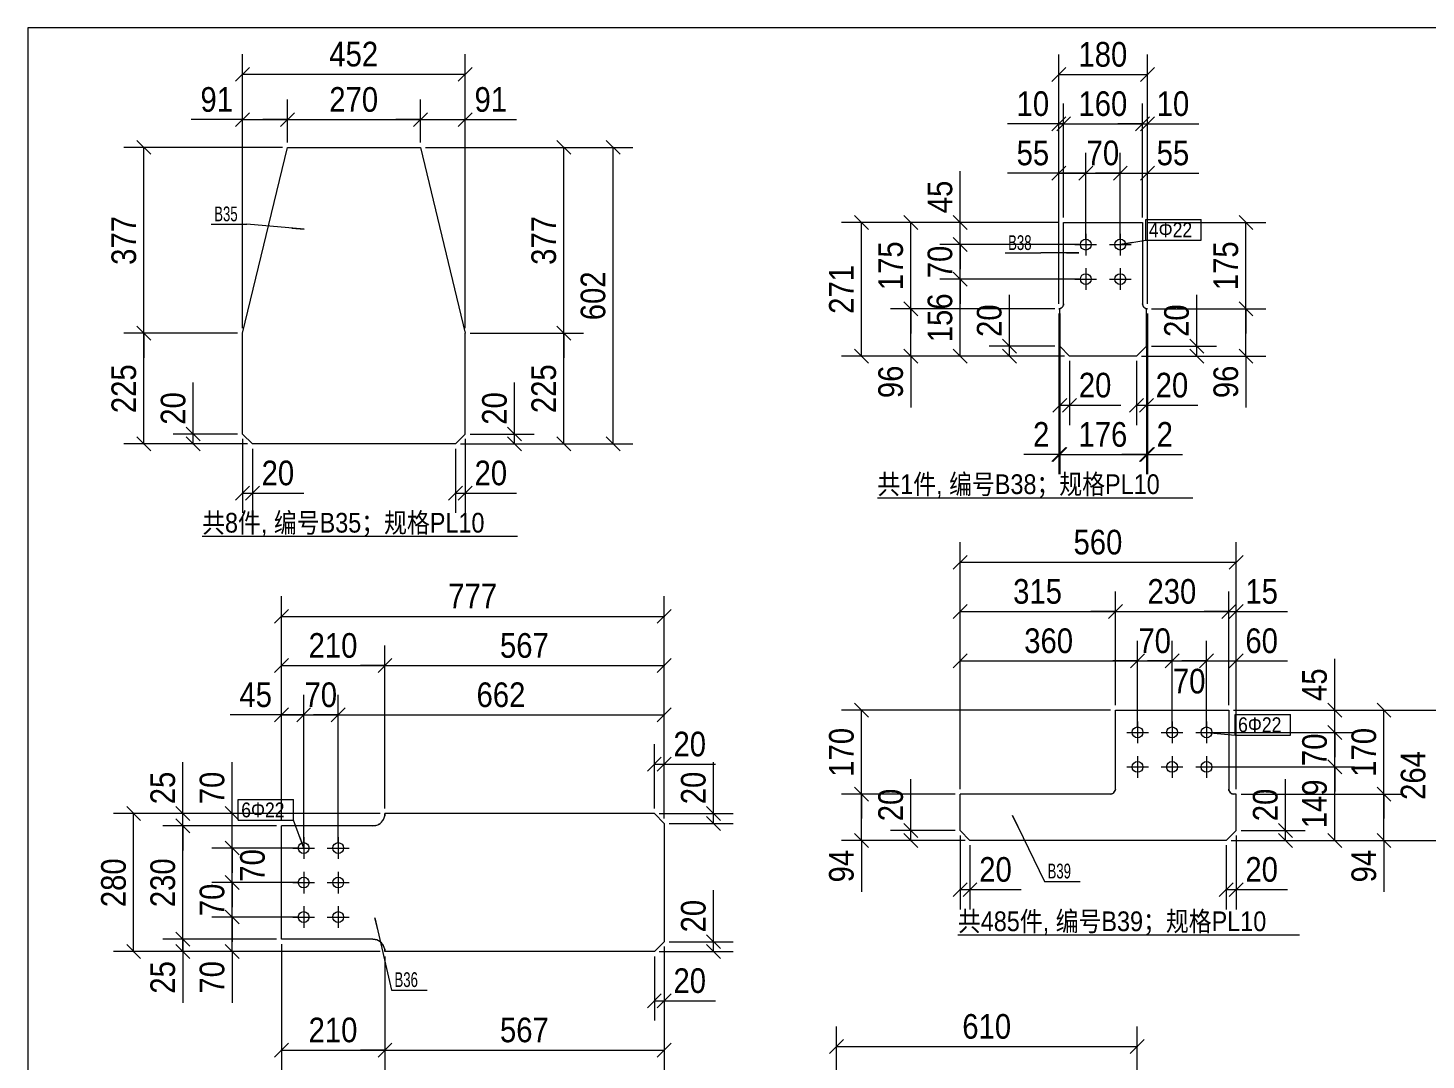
# Model space of a CAD drawing. Header units: inches. Extents: x 0 to 1938, y -2180 to 0.
# Drawn here: x 2.5 to 286.2, y -1529.4 to -1320 of the extents above; entities that cross this region are included whole.
import ezdxf

# ---------------------------------------------------------------- set-up
doc = ezdxf.new("R2010")
doc.units = ezdxf.units.IN
doc.header["$MEASUREMENT"] = 0
doc.linetypes.add('XKITLINE00', pattern=[0])
doc.linetypes.add('XKITLINE01', pattern=[4, 1, -1, 1, -1])
for name, color, linetype, lineweight in [('Bolt', 7, 'Continuous', 0), ('BoltMark', 3, 'Continuous', 0), ('DrawingSheet', 5, 'Continuous', 0), ('OtherObjectType', 1, 'Continuous', 0), ('Part', 2, 'Continuous', 0), ('PartMark', 3, 'Continuous', 0), ('Z-DIMENSIONS', 1, 'Continuous', 0)]:
    doc.layers.add(name, color=color, linetype=linetype, lineweight=lineweight)
doc.styles.add('Arial Narrow', font='ARIAL.TTF')
doc.styles.add('romsim', font='ARIAL.TTF')
doc.styles.add('宋体', font='ARIAL.TTF')

# ---------------------------------------------------------------- blocks, each defined once
blk = doc.blocks.new('P详图~004 (PL10mm零件图1)')
at = {"layer": 'Bolt', "color": 2, "linetype": 'XKITLINE00', "lineweight": 0}
for p, q in [((219.63, 383.25), (219.63, 378.85)), ((226.63, 383.25), (226.63, 378.85)), ((217.43, 381.05), (221.83, 381.05)), ((224.43, 381.05), (228.83, 381.05)), ((219.63, 376.25), (219.63, 371.85)), ((226.63, 376.25), (226.63, 371.85)), ((217.43, 374.05), (221.83, 374.05)), ((224.43, 374.05), (228.83, 374.05)), ((230.13, 284.3), (230.13, 279.9)), ((237.13, 284.3), (237.13, 279.9)), ((244.13, 284.3), (244.13, 279.9)), ((227.93, 282.1), (232.33, 282.1)), ((234.93, 282.1), (239.33, 282.1)), ((241.93, 282.1), (246.33, 282.1)), ((230.13, 277.3), (230.13, 272.9)), ((237.13, 277.3), (237.13, 272.9)), ((244.13, 277.3), (244.13, 272.9)), ((227.93, 275.1), (232.33, 275.1)), ((234.93, 275.1), (239.33, 275.1)), ((241.93, 275.1), (246.33, 275.1)), ((58.74, 258.64), (63.14, 258.64)), ((60.94, 260.84), (60.94, 256.44)), ((65.74, 258.64), (70.14, 258.64)), ((67.94, 260.84), (67.94, 256.44)), ((60.94, 253.84), (60.94, 249.44)), ((67.94, 253.84), (67.94, 249.44)), ((58.74, 251.64), (63.14, 251.64)), ((65.74, 251.64), (70.14, 251.64)), ((60.94, 246.84), (60.94, 242.44)), ((67.94, 246.84), (67.94, 242.44)), ((58.74, 244.64), (63.14, 244.64)), ((65.74, 244.64), (70.14, 244.64))]:
    blk.add_line(p, q, dxfattribs=at)
for centre in [(219.63, 381.05), (226.63, 381.05), (219.63, 374.05), (226.63, 374.05), (230.13, 282.1), (237.13, 282.1), (244.13, 282.1), (230.13, 275.1), (237.13, 275.1), (244.13, 275.1), (60.94, 258.64), (67.94, 258.64), (60.94, 251.64), (67.94, 251.64), (60.94, 244.64), (67.94, 244.64)]:
    blk.add_circle(centre, 1.1, dxfattribs=at)
at = {"layer": 'BoltMark', "color": 1, "linetype": 'XKITLINE00', "lineweight": 0}
for p, q in [((231.83, 386.15), (243.03, 386.15)), ((231.83, 381.95), (231.83, 386.15)), ((243.03, 381.95), (243.03, 386.15)), ((226.63, 381.05), (231.83, 381.95)), ((229.1, 381.47), (226.63, 381.05)), ((231.83, 381.95), (243.03, 381.95)), ((249.93, 285.75), (261.13, 285.75)), ((249.93, 281.55), (249.93, 285.75)), ((261.13, 281.55), (261.13, 285.75)), ((244.13, 282.1), (249.93, 281.55)), ((246.62, 281.86), (244.13, 282.1)), ((249.93, 281.55), (261.13, 281.55)), ((47.67, 268.47), (58.87, 268.47)), ((47.67, 264.27), (47.67, 268.47)), ((58.87, 264.27), (58.87, 268.47)), ((47.67, 264.27), (58.87, 264.27)), ((60.94, 258.64), (58.87, 264.27)), ((60.08, 260.99), (60.94, 258.64))]:
    blk.add_line(p, q, dxfattribs=at)
at = {"layer": 'DrawingSheet', "color": 5, "linetype": 'XKITLINE00', "lineweight": 0}
for p, q in [((635, 425), (5, 425)), ((5, 425), (5, 5))]:
    blk.add_line(p, q, dxfattribs=at)
at = {"layer": 'OtherObjectType', "color": 6, "linetype": 'XKITLINE00', "lineweight": 0}
for p, q in [((177.34, 329.7), (241.33, 329.7)), ((40.34, 321.88), (104.33, 321.88)), ((193.68, 241.03), (262.99, 241.03))]:
    blk.add_line(p, q, dxfattribs=at)
at = {"layer": 'Part', "color": 2, "linetype": 'XKITLINE00', "lineweight": 0}
for p, q in [((48.54, 363.08), (57.64, 400.78)), ((57.64, 400.78), (84.64, 400.78)), ((84.64, 400.78), (93.74, 363.08)), ((215.13, 369.05), (215.13, 385.55)), ((215.13, 385.55), (231.13, 385.55)), ((231.13, 385.55), (231.13, 369.05)), ((215.13, 369.05), (215.09, 368.74)), ((231.18, 368.74), (231.13, 369.05)), ((214.44, 368.1), (214.13, 368.05)), ((214.33, 368.05), (214.13, 368.05)), ((214.33, 360.45), (214.33, 368.05)), ((232.13, 368.05), (231.83, 368.1)), ((231.93, 360.45), (231.93, 368.05)), ((232.13, 368.05), (231.93, 368.05)), ((48.54, 342.63), (48.54, 363.08)), ((93.74, 342.63), (93.74, 363.08)), ((216.33, 358.45), (214.33, 360.45)), ((231.93, 360.45), (229.93, 358.45)), ((229.93, 358.45), (216.33, 358.45)), ((50.54, 340.63), (48.54, 342.63)), ((91.74, 340.63), (50.54, 340.63)), ((93.74, 342.63), (91.74, 340.63)), ((225.63, 270.6), (225.63, 286.6)), ((225.63, 286.6), (248.63, 286.6)), ((248.63, 286.6), (248.63, 270.6)), ((194.13, 262.2), (194.13, 269.6)), ((224.63, 269.6), (194.13, 269.6)), ((224.94, 269.65), (224.63, 269.6)), ((225.63, 270.6), (225.59, 270.29)), ((248.68, 270.29), (248.63, 270.6)), ((249.63, 269.6), (249.33, 269.65)), ((250.13, 269.6), (249.63, 269.6)), ((250.13, 262.2), (250.13, 269.6)), ((77.44, 265.64), (77.39, 265.16)), ((132.09, 265.64), (77.44, 265.64)), ((132.09, 265.64), (134.09, 263.64)), ((56.44, 240.14), (56.44, 263.14)), ((74.94, 263.14), (56.44, 263.14)), ((75.43, 263.19), (74.94, 263.14)), ((134.09, 263.64), (134.09, 239.64)), ((196.13, 260.2), (194.13, 262.2)), ((250.13, 262.2), (248.13, 260.2)), ((248.13, 260.2), (196.13, 260.2)), ((74.94, 240.14), (56.44, 240.14)), ((74.94, 240.14), (75.43, 240.1)), ((134.09, 239.64), (132.09, 237.64)), ((77.39, 238.13), (77.44, 237.64)), ((132.09, 237.64), (77.44, 237.64))]:
    blk.add_line(p, q, dxfattribs=at)
at = {"layer": 'Part', "color": 6, "linetype": 'XKITLINE01', "lineweight": 0}
for p, q in [((215.09, 368.74), (215.13, 369.05)), ((231.13, 369.05), (231.18, 368.74)), ((214.13, 368.05), (214.44, 368.1)), ((231.83, 368.1), (232.13, 368.05)), ((224.63, 269.6), (224.94, 269.65)), ((225.59, 270.29), (225.63, 270.6)), ((248.63, 270.6), (248.68, 270.29)), ((249.33, 269.65), (249.63, 269.6)), ((77.39, 265.16), (77.44, 265.64)), ((74.94, 263.14), (75.43, 263.19)), ((75.43, 240.1), (74.94, 240.14)), ((77.44, 237.64), (77.39, 238.13))]:
    blk.add_line(p, q, dxfattribs=at)
at = {"layer": 'Part', "color": 2, "linetype": 'XKITLINE00', "lineweight": 0}
for centre, radius, start, end in [((214.13, 369.05), 1, 288, 342), ((232.13, 369.05), 1, 198, 252), ((224.63, 270.6), 1, 288, 342), ((249.63, 270.6), 1, 198, 252), ((74.94, 265.64), 2.5, 281.25, 348.75), ((74.94, 237.64), 2.5, 11.25, 78.75)]:
    blk.add_arc(centre, radius, start, end, dxfattribs=at)
at = {"layer": 'Part', "color": 6, "linetype": 'XKITLINE01', "lineweight": 0}
for centre, radius, start, end in [((214.13, 369.05), 1, 288, 342), ((232.13, 369.05), 1, 198, 252), ((224.63, 270.6), 1, 288, 342), ((249.63, 270.6), 1, 198, 252), ((74.94, 265.64), 2.5, 281.25, 348.75), ((74.94, 237.64), 2.5, 11.25, 78.75)]:
    blk.add_arc(centre, radius, start, end, dxfattribs=at)
at = {"layer": 'PartMark', "color": 4, "linetype": 'XKITLINE00', "lineweight": 0}
for p, q in [((42.19, 385.18), (49.43, 385.18)), ((61.02, 384.17), (49.43, 385.18)), ((58.53, 384.39), (61.02, 384.17)), ((203.27, 379.35), (210.51, 379.35)), ((218.24, 379.38), (210.51, 379.35)), ((215.74, 379.37), (218.24, 379.38)), ((204.77, 265.23), (211.27, 251.87)), ((205.86, 262.98), (204.77, 265.23)), ((211.27, 251.87), (218.51, 251.87)), ((75.41, 244.5), (78.77, 229.84)), ((75.96, 242.06), (75.41, 244.5)), ((78.77, 229.84), (86.01, 229.84))]:
    blk.add_line(p, q, dxfattribs=at)
at = {"layer": 'Z-DIMENSIONS', "color": 4, "linetype": 'XKITLINE00', "lineweight": 0}
for p, q in [((49.95, 417.01), (47.12, 414.19)), ((48.54, 364.08), (48.54, 419.7)), ((95.15, 417.01), (92.32, 414.19)), ((93.74, 364.08), (93.74, 419.7)), ((214.13, 369.05), (214.13, 419.65)), ((232.13, 369.05), (232.13, 419.65)), ((48.54, 415.6), (93.74, 415.6)), ((215.55, 416.96), (212.72, 414.13)), ((214.13, 415.55), (232.13, 415.55)), ((233.55, 416.96), (230.72, 414.13)), ((48.54, 364.08), (48.54, 410.5)), ((57.64, 401.78), (57.64, 410.5)), ((57.64, 401.78), (57.64, 410.5)), ((84.64, 401.78), (84.64, 410.5)), ((84.64, 401.78), (84.64, 410.5)), ((93.74, 364.08), (93.74, 410.5)), ((214.13, 369.05), (214.13, 409.65)), ((215.13, 386.55), (215.13, 409.65)), ((215.13, 386.55), (215.13, 409.65)), ((231.13, 386.55), (231.13, 409.65)), ((231.13, 386.55), (231.13, 409.65)), ((232.13, 369.05), (232.13, 409.65)), ((48.54, 406.4), (38.12, 406.4)), ((48.54, 406.4), (38.12, 406.4)), ((49.95, 407.81), (47.12, 404.98)), ((48.54, 406.4), (57.64, 406.4)), ((57.64, 406.4), (52.64, 406.4)), ((59.05, 407.81), (56.22, 404.98)), ((59.05, 407.81), (56.22, 404.98)), ((57.64, 406.4), (84.64, 406.4)), ((57.64, 406.4), (62.64, 406.4)), ((84.64, 406.4), (79.64, 406.4)), ((86.05, 407.81), (83.22, 404.98)), ((86.05, 407.81), (83.22, 404.98)), ((84.64, 406.4), (93.74, 406.4)), ((84.64, 406.4), (89.64, 406.4)), ((95.15, 407.81), (92.32, 404.98)), ((93.74, 406.4), (104.15, 406.4)), ((93.74, 406.4), (104.15, 406.4)), ((215.55, 406.96), (212.72, 404.13)), ((216.55, 406.96), (213.72, 404.13)), ((216.55, 406.96), (213.72, 404.13)), ((232.55, 406.96), (229.72, 404.13)), ((232.55, 406.96), (229.72, 404.13)), ((233.55, 406.96), (230.72, 404.13)), ((214.13, 405.55), (203.72, 405.55)), ((214.13, 405.55), (203.72, 405.55)), ((215.13, 405.55), (210.13, 405.55)), ((214.13, 405.55), (215.13, 405.55)), ((215.13, 405.55), (231.13, 405.55)), ((215.13, 405.55), (220.13, 405.55)), ((231.13, 405.55), (226.13, 405.55)), ((231.13, 405.55), (232.13, 405.55)), ((231.13, 405.55), (236.13, 405.55)), ((232.13, 405.55), (242.55, 405.55)), ((232.13, 405.55), (242.55, 405.55)), ((56.64, 400.78), (24.44, 400.78)), ((27.12, 402.2), (29.95, 399.37)), ((28.54, 363.08), (28.54, 400.78)), ((85.64, 400.78), (117.74, 400.78)), ((85.64, 400.78), (127.74, 400.78)), ((112.32, 402.2), (115.15, 399.37)), ((113.74, 363.08), (113.74, 400.78)), ((122.32, 402.2), (125.15, 399.37)), ((123.74, 340.63), (123.74, 400.78)), ((214.13, 369.05), (214.13, 399.65)), ((219.63, 382.05), (219.63, 399.65)), ((219.63, 382.05), (219.63, 399.65)), ((226.63, 382.05), (226.63, 399.65)), ((226.63, 382.05), (226.63, 399.65)), ((232.13, 369.05), (232.13, 399.65)), ((194.13, 385.55), (194.13, 395.96)), ((194.13, 385.55), (194.13, 395.96)), ((214.13, 395.55), (203.72, 395.55)), ((214.13, 395.55), (203.72, 395.55)), ((215.55, 396.96), (212.72, 394.13)), ((214.13, 395.55), (219.63, 395.55)), ((219.63, 395.55), (214.63, 395.55)), ((221.05, 396.96), (218.22, 394.13)), ((221.05, 396.96), (218.22, 394.13)), ((219.63, 395.55), (226.63, 395.55)), ((219.63, 395.55), (224.63, 395.55)), ((226.63, 395.55), (221.63, 395.55)), ((228.05, 396.96), (225.22, 394.13)), ((228.05, 396.96), (225.22, 394.13)), ((226.63, 395.55), (232.13, 395.55)), ((226.63, 395.55), (231.63, 395.55)), ((233.55, 396.96), (230.72, 394.13)), ((232.13, 395.55), (242.55, 395.55)), ((232.13, 395.55), (242.55, 395.55)), ((172.72, 386.96), (175.55, 384.13)), ((182.72, 386.96), (185.55, 384.13)), ((192.72, 386.96), (195.55, 384.13)), ((194.13, 381.05), (194.13, 386.05)), ((250.72, 386.96), (253.55, 384.13)), ((214.13, 385.55), (170.03, 385.55)), ((174.13, 358.45), (174.13, 385.55)), ((214.13, 385.55), (180.03, 385.55)), ((184.13, 368.05), (184.13, 385.55)), ((214.13, 385.55), (190.03, 385.55)), ((194.13, 381.05), (194.13, 385.55)), ((232.13, 385.55), (256.13, 385.55)), ((252.13, 368.05), (252.13, 385.55)), ((218.63, 381.05), (190.03, 381.05)), ((218.63, 381.05), (190.03, 381.05)), ((192.72, 382.46), (195.55, 379.63)), ((192.72, 382.46), (195.55, 379.63)), ((194.13, 381.05), (194.13, 376.05)), ((194.13, 374.05), (194.13, 381.05)), ((194.13, 374.05), (194.13, 379.05)), ((192.72, 375.46), (195.55, 372.63)), ((192.72, 375.46), (195.55, 372.63)), ((184.13, 368.05), (184.13, 373.05)), ((218.63, 374.05), (190.03, 374.05)), ((218.63, 374.05), (190.03, 374.05)), ((194.13, 374.05), (194.13, 369.05)), ((194.13, 358.45), (194.13, 374.05)), ((252.13, 368.05), (252.13, 373.05)), ((182.72, 369.46), (185.55, 366.63)), ((182.72, 369.46), (185.55, 366.63)), ((204.13, 360.45), (204.13, 370.86)), ((204.13, 360.45), (204.13, 370.86)), ((242.13, 360.45), (242.13, 370.86)), ((242.13, 360.45), (242.13, 370.86)), ((250.72, 369.46), (253.55, 366.63)), ((250.72, 369.46), (253.55, 366.63)), ((28.54, 363.08), (28.54, 368.08)), ((113.74, 363.08), (113.74, 368.08)), ((213.33, 368.05), (180.03, 368.05)), ((213.33, 368.05), (180.03, 368.05)), ((184.13, 368.05), (184.13, 363.05)), ((184.13, 358.45), (184.13, 368.05)), ((214.13, 367.05), (214.13, 334.45)), ((214.33, 367.05), (214.33, 334.45)), ((214.33, 367.05), (214.33, 334.45)), ((231.93, 367.05), (231.93, 334.45)), ((231.93, 367.05), (231.93, 334.45)), ((232.13, 367.05), (232.13, 334.45)), ((232.93, 368.05), (256.13, 368.05)), ((232.93, 368.05), (256.13, 368.05)), ((252.13, 368.05), (252.13, 363.05)), ((252.13, 358.45), (252.13, 368.05)), ((27.12, 364.5), (29.95, 361.67)), ((27.12, 364.5), (29.95, 361.67)), ((112.32, 364.5), (115.15, 361.67)), ((112.32, 364.5), (115.15, 361.67)), ((47.54, 363.08), (24.44, 363.08)), ((47.54, 363.08), (24.44, 363.08)), ((28.54, 363.08), (28.54, 358.08)), ((28.54, 340.63), (28.54, 363.08)), ((94.74, 363.08), (117.74, 363.08)), ((94.74, 363.08), (117.74, 363.08)), ((113.74, 363.08), (113.74, 358.08)), ((113.74, 340.63), (113.74, 363.08)), ((213.33, 360.45), (200.03, 360.45)), ((202.72, 361.86), (205.55, 359.03)), ((204.13, 358.45), (204.13, 360.45)), ((232.93, 360.45), (246.13, 360.45)), ((240.72, 361.86), (243.55, 359.03)), ((242.13, 358.45), (242.13, 360.45)), ((215.33, 358.45), (170.03, 358.45)), ((172.72, 359.86), (175.55, 357.03)), ((215.33, 358.45), (180.03, 358.45)), ((182.72, 359.86), (185.55, 357.03)), ((184.13, 358.45), (184.13, 348.03)), ((184.13, 358.45), (184.13, 348.03)), ((215.33, 358.45), (190.03, 358.45)), ((192.72, 359.86), (195.55, 357.03)), ((215.33, 358.45), (200.03, 358.45)), ((202.72, 359.86), (205.55, 357.03)), ((214.33, 359.45), (214.33, 344.45)), ((216.33, 357.45), (216.33, 344.45)), ((229.93, 357.45), (229.93, 344.45)), ((230.93, 358.45), (246.13, 358.45)), ((230.93, 358.45), (256.13, 358.45)), ((231.93, 359.45), (231.93, 344.45)), ((240.72, 359.86), (243.55, 357.03)), ((250.72, 359.86), (253.55, 357.03)), ((252.13, 358.45), (252.13, 348.03)), ((252.13, 358.45), (252.13, 348.03)), ((38.54, 342.63), (38.54, 353.05)), ((38.54, 342.63), (38.54, 353.05)), ((103.74, 342.63), (103.74, 353.05)), ((103.74, 342.63), (103.74, 353.05)), ((215.75, 349.86), (212.92, 347.03)), ((217.75, 349.86), (214.92, 347.03)), ((231.35, 349.86), (228.52, 347.03)), ((233.35, 349.86), (230.52, 347.03)), ((214.33, 348.45), (216.33, 348.45)), ((216.33, 348.45), (226.75, 348.45)), ((216.33, 348.45), (226.75, 348.45)), ((229.93, 348.45), (231.93, 348.45)), ((231.93, 348.45), (242.35, 348.45)), ((231.93, 348.45), (242.35, 348.45)), ((37.12, 344.05), (39.95, 341.22)), ((102.32, 344.05), (105.15, 341.22)), ((49.54, 340.63), (24.44, 340.63)), ((27.12, 342.05), (29.95, 339.22)), ((47.54, 342.63), (34.44, 342.63)), ((49.54, 340.63), (34.44, 340.63)), ((37.12, 342.05), (39.95, 339.22)), ((38.54, 340.63), (38.54, 342.63)), ((48.54, 341.63), (48.54, 326.63)), ((92.74, 340.63), (107.74, 340.63)), ((92.74, 340.63), (117.74, 340.63)), ((92.74, 340.63), (127.74, 340.63)), ((93.74, 341.63), (93.74, 326.63)), ((94.74, 342.63), (107.74, 342.63)), ((102.32, 342.05), (105.15, 339.22)), ((103.74, 340.63), (103.74, 342.63)), ((112.32, 342.05), (115.15, 339.22)), ((122.32, 342.05), (125.15, 339.22)), ((50.54, 339.63), (50.54, 326.63)), ((91.74, 339.63), (91.74, 326.63)), ((214.13, 338.45), (207.05, 338.45)), ((214.13, 338.45), (207.05, 338.45)), ((214.33, 338.45), (209.33, 338.45)), ((215.55, 339.86), (212.72, 337.03)), ((215.75, 339.86), (212.92, 337.03)), ((215.75, 339.86), (212.92, 337.03)), ((214.13, 338.45), (214.33, 338.45)), ((214.33, 338.45), (231.93, 338.45)), ((214.33, 338.45), (219.33, 338.45)), ((231.93, 338.45), (226.93, 338.45)), ((233.35, 339.86), (230.52, 337.03)), ((233.35, 339.86), (230.52, 337.03)), ((233.55, 339.86), (230.72, 337.03)), ((231.93, 338.45), (232.13, 338.45)), ((231.93, 338.45), (236.93, 338.45)), ((232.13, 338.45), (239.22, 338.45)), ((232.13, 338.45), (239.22, 338.45)), ((49.95, 332.05), (47.12, 329.22)), ((51.95, 332.05), (49.12, 329.22)), ((93.15, 332.05), (90.32, 329.22)), ((95.15, 332.05), (92.32, 329.22)), ((48.54, 330.63), (50.54, 330.63)), ((50.54, 330.63), (60.95, 330.63)), ((50.54, 330.63), (60.95, 330.63)), ((91.74, 330.63), (93.74, 330.63)), ((93.74, 330.63), (104.15, 330.63)), ((93.74, 330.63), (104.15, 330.63)), ((194.13, 270.6), (194.13, 320.7)), ((250.13, 270.6), (250.13, 320.7)), ((195.55, 318.01), (192.72, 315.18)), ((251.55, 318.01), (248.72, 315.18)), ((194.13, 316.6), (250.13, 316.6)), ((56.44, 264.14), (56.44, 309.74)), ((134.09, 264.64), (134.09, 309.74)), ((194.13, 270.6), (194.13, 310.7)), ((225.63, 287.6), (225.63, 310.7)), ((225.63, 287.6), (225.63, 310.7)), ((248.63, 287.6), (248.63, 310.7)), ((248.63, 287.6), (248.63, 310.7)), ((250.13, 270.6), (250.13, 310.7)), ((57.85, 307.06), (55.03, 304.23)), ((135.5, 307.06), (132.68, 304.23)), ((195.55, 308.01), (192.72, 305.18)), ((194.13, 306.6), (225.63, 306.6)), ((225.63, 306.6), (220.63, 306.6)), ((227.05, 308.01), (224.22, 305.18)), ((227.05, 308.01), (224.22, 305.18)), ((225.63, 306.6), (248.63, 306.6)), ((225.63, 306.6), (230.63, 306.6)), ((248.63, 306.6), (243.63, 306.6)), ((250.05, 308.01), (247.22, 305.18)), ((250.05, 308.01), (247.22, 305.18)), ((248.63, 306.6), (250.13, 306.6)), ((248.63, 306.6), (253.63, 306.6)), ((251.55, 308.01), (248.72, 305.18)), ((250.13, 306.6), (260.55, 306.6)), ((250.13, 306.6), (260.55, 306.6)), ((56.44, 305.64), (134.09, 305.64)), ((194.13, 270.6), (194.13, 300.7)), ((230.13, 283.1), (230.13, 300.7)), ((230.13, 283.1), (230.13, 300.7)), ((237.13, 283.1), (237.13, 300.7)), ((244.13, 283.1), (244.13, 300.7)), ((250.13, 270.6), (250.13, 300.7)), ((56.44, 264.14), (56.44, 299.74)), ((77.44, 266.64), (77.44, 299.74)), ((77.44, 266.64), (77.44, 299.74)), ((134.09, 264.64), (134.09, 299.74)), ((195.55, 298.01), (192.72, 295.18)), ((231.55, 298.01), (228.72, 295.18)), ((231.55, 298.01), (228.72, 295.18)), ((238.55, 298.01), (235.72, 295.18)), ((238.55, 298.01), (235.72, 295.18)), ((237.13, 283.1), (237.13, 300.6)), ((245.55, 298.01), (242.72, 295.18)), ((245.55, 298.01), (242.72, 295.18)), ((244.13, 283.1), (244.13, 300.6)), ((251.55, 298.01), (248.72, 295.18)), ((57.85, 297.06), (55.03, 294.23)), ((56.44, 295.64), (77.44, 295.64)), ((77.44, 295.64), (72.44, 295.64)), ((78.85, 297.06), (76.03, 294.23)), ((78.85, 297.06), (76.03, 294.23)), ((77.44, 295.64), (134.09, 295.64)), ((77.44, 295.64), (82.44, 295.64)), ((135.5, 297.06), (132.68, 294.23)), ((194.13, 296.6), (230.13, 296.6)), ((230.13, 296.6), (225.13, 296.6)), ((230.13, 296.6), (237.13, 296.6)), ((230.13, 296.6), (235.13, 296.6)), ((237.13, 296.6), (232.13, 296.6)), ((237.13, 296.6), (244.13, 296.6)), ((237.13, 296.6), (242.13, 296.6)), ((244.13, 296.6), (239.13, 296.6)), ((244.13, 296.6), (250.13, 296.6)), ((244.13, 296.6), (249.13, 296.6)), ((250.13, 296.6), (260.55, 296.6)), ((250.13, 296.6), (260.55, 296.6)), ((270.13, 286.6), (270.13, 297.01)), ((270.13, 286.6), (270.13, 297.01)), ((56.44, 264.14), (56.44, 289.74)), ((60.94, 259.64), (60.94, 289.74)), ((60.94, 259.64), (60.94, 289.74)), ((67.94, 259.64), (67.94, 289.74)), ((67.94, 259.64), (67.94, 289.74)), ((134.09, 264.64), (134.09, 289.74)), ((57.85, 287.06), (55.03, 284.23)), ((62.35, 287.06), (59.53, 284.23)), ((62.35, 287.06), (59.53, 284.23)), ((69.35, 287.06), (66.53, 284.23)), ((69.35, 287.06), (66.53, 284.23)), ((135.5, 287.06), (132.68, 284.23)), ((224.63, 286.6), (170.03, 286.6)), ((172.72, 288.01), (175.55, 285.18)), ((174.13, 269.6), (174.13, 286.6)), ((249.63, 286.6), (274.13, 286.6)), ((249.63, 286.6), (284.13, 286.6)), ((249.63, 286.6), (294.13, 286.6)), ((268.72, 288.01), (271.55, 285.18)), ((270.13, 282.1), (270.13, 287.1)), ((270.13, 282.1), (270.13, 286.6)), ((278.72, 288.01), (281.55, 285.18)), ((280.13, 269.6), (280.13, 286.6)), ((56.44, 285.64), (46.02, 285.64)), ((56.44, 285.64), (46.02, 285.64)), ((60.94, 285.64), (55.94, 285.64)), ((56.44, 285.64), (60.94, 285.64)), ((60.94, 285.64), (67.94, 285.64)), ((60.94, 285.64), (65.94, 285.64)), ((67.94, 285.64), (62.94, 285.64)), ((67.94, 285.64), (134.09, 285.64)), ((67.94, 285.64), (72.94, 285.64)), ((245.13, 282.1), (274.13, 282.1)), ((245.13, 282.1), (274.13, 282.1)), ((268.72, 283.51), (271.55, 280.68)), ((268.72, 283.51), (271.55, 280.68)), ((270.13, 282.1), (270.13, 277.1)), ((270.13, 275.1), (270.13, 282.1)), ((132.09, 266.64), (132.09, 279.74)), ((134.09, 264.64), (134.09, 279.74)), ((270.13, 275.1), (270.13, 280.1)), ((36.44, 265.64), (36.44, 276.06)), ((36.44, 265.64), (36.44, 276.06)), ((46.44, 265.64), (46.44, 276.06)), ((46.44, 265.64), (46.44, 276.06)), ((133.5, 277.06), (130.68, 274.23)), ((132.09, 275.64), (134.09, 275.64)), ((135.5, 277.06), (132.68, 274.23)), ((134.09, 275.64), (144.51, 275.64)), ((134.09, 275.64), (144.51, 275.64)), ((144.09, 265.64), (144.09, 276.06)), ((144.09, 265.64), (144.09, 276.06)), ((268.72, 276.51), (271.55, 273.68)), ((268.72, 276.51), (271.55, 273.68)), ((174.13, 269.6), (174.13, 274.6)), ((184.13, 262.2), (184.13, 272.61)), ((184.13, 262.2), (184.13, 272.61)), ((245.13, 275.1), (274.13, 275.1)), ((245.13, 275.1), (274.13, 275.1)), ((260.13, 262.2), (260.13, 272.61)), ((260.13, 262.2), (260.13, 272.61)), ((270.13, 275.1), (270.13, 270.1)), ((270.13, 260.2), (270.13, 275.1)), ((280.13, 269.6), (280.13, 274.6)), ((193.13, 269.6), (170.03, 269.6)), ((193.13, 269.6), (170.03, 269.6)), ((172.72, 271.01), (175.55, 268.18)), ((172.72, 271.01), (175.55, 268.18)), ((174.13, 269.6), (174.13, 264.6)), ((174.13, 260.2), (174.13, 269.6)), ((251.13, 269.6), (284.13, 269.6)), ((251.13, 269.6), (284.13, 269.6)), ((278.72, 271.01), (281.55, 268.18)), ((278.72, 271.01), (281.55, 268.18)), ((280.13, 269.6), (280.13, 264.6)), ((280.13, 260.2), (280.13, 269.6)), ((25.03, 267.06), (27.85, 264.23)), ((35.03, 267.06), (37.85, 264.23)), ((36.44, 263.14), (36.44, 268.14)), ((45.03, 267.06), (47.85, 264.23)), ((142.68, 267.06), (145.5, 264.23)), ((76.44, 265.64), (22.34, 265.64)), ((26.44, 237.64), (26.44, 265.64)), ((76.44, 265.64), (32.34, 265.64)), ((35.03, 264.56), (37.85, 261.73)), ((35.03, 264.56), (37.85, 261.73)), ((36.44, 263.14), (36.44, 265.64)), ((76.44, 265.64), (42.34, 265.64)), ((46.44, 258.64), (46.44, 265.64)), ((133.09, 265.64), (148.09, 265.64)), ((142.68, 265.06), (145.5, 262.23)), ((144.09, 263.64), (144.09, 265.64)), ((55.44, 263.14), (32.34, 263.14)), ((55.44, 263.14), (32.34, 263.14)), ((36.44, 263.14), (36.44, 258.14)), ((36.44, 240.14), (36.44, 263.14)), ((46.44, 258.64), (46.44, 263.64)), ((135.09, 263.64), (148.09, 263.64)), ((172.72, 261.61), (175.55, 258.78)), ((193.13, 262.2), (180.03, 262.2)), ((182.72, 263.61), (185.55, 260.78)), ((182.72, 261.61), (185.55, 258.78)), ((184.13, 260.2), (184.13, 262.2)), ((194.13, 261.2), (194.13, 246.2)), ((250.13, 261.2), (250.13, 246.2)), ((251.13, 262.2), (264.13, 262.2)), ((258.72, 263.61), (261.55, 260.78)), ((258.72, 261.61), (261.55, 258.78)), ((260.13, 260.2), (260.13, 262.2)), ((268.72, 261.61), (271.55, 258.78)), ((278.72, 261.61), (281.55, 258.78)), ((59.94, 258.64), (42.34, 258.64)), ((59.94, 258.64), (42.44, 258.64)), ((45.03, 260.06), (47.85, 257.23)), ((45.03, 260.06), (47.85, 257.23)), ((46.44, 258.64), (46.44, 253.64)), ((46.44, 251.64), (46.44, 258.64)), ((195.13, 260.2), (170.03, 260.2)), ((174.13, 260.2), (174.13, 249.78)), ((174.13, 260.2), (174.13, 249.78)), ((195.13, 260.2), (180.03, 260.2)), ((196.13, 259.2), (196.13, 246.2)), ((248.13, 259.2), (248.13, 246.2)), ((249.13, 260.2), (264.13, 260.2)), ((249.13, 260.2), (274.13, 260.2)), ((249.13, 260.2), (284.13, 260.2)), ((249.13, 260.2), (294.13, 260.2)), ((280.13, 260.2), (280.13, 249.78)), ((280.13, 260.2), (280.13, 249.78)), ((46.44, 251.64), (46.44, 256.64)), ((45.03, 253.06), (47.85, 250.23)), ((45.03, 253.06), (47.85, 250.23)), ((59.94, 251.64), (42.34, 251.64)), ((59.94, 251.64), (42.44, 251.64)), ((46.44, 251.64), (46.44, 246.64)), ((46.44, 244.64), (46.44, 251.64)), ((46.44, 244.64), (46.44, 249.64)), ((144.09, 239.64), (144.09, 250.06)), ((144.09, 239.64), (144.09, 250.06)), ((195.55, 251.61), (192.72, 248.78)), ((194.13, 250.2), (196.13, 250.2)), ((197.55, 251.61), (194.72, 248.78)), ((196.13, 250.2), (206.55, 250.2)), ((196.13, 250.2), (206.55, 250.2)), ((249.55, 251.61), (246.72, 248.78)), ((248.13, 250.2), (250.13, 250.2)), ((251.55, 251.61), (248.72, 248.78)), ((250.13, 250.2), (260.55, 250.2)), ((250.13, 250.2), (260.55, 250.2)), ((36.44, 240.14), (36.44, 245.14)), ((59.94, 244.64), (42.34, 244.64)), ((59.94, 244.64), (42.34, 244.64)), ((45.03, 246.06), (47.85, 243.23)), ((45.03, 246.06), (47.85, 243.23)), ((46.44, 244.64), (46.44, 239.64)), ((46.44, 237.64), (46.44, 244.64)), ((35.03, 241.56), (37.85, 238.73)), ((35.03, 241.56), (37.85, 238.73)), ((25.03, 239.06), (27.85, 236.23)), ((55.44, 240.14), (32.34, 240.14)), ((55.44, 240.14), (32.34, 240.14)), ((35.03, 239.06), (37.85, 236.23)), ((36.44, 240.14), (36.44, 235.14)), ((36.44, 237.64), (36.44, 240.14)), ((45.03, 239.06), (47.85, 236.23)), ((56.44, 239.14), (56.44, 213.64)), ((134.09, 238.64), (134.09, 223.64)), ((134.09, 238.64), (134.09, 213.64)), ((135.09, 239.64), (148.09, 239.64)), ((142.68, 241.06), (145.5, 238.23)), ((142.68, 239.06), (145.5, 236.23)), ((144.09, 237.64), (144.09, 239.64)), ((76.44, 237.64), (22.34, 237.64)), ((76.44, 237.64), (32.34, 237.64)), ((36.44, 237.64), (36.44, 227.23)), ((36.44, 237.64), (36.44, 227.23)), ((76.44, 237.64), (42.34, 237.64)), ((46.44, 237.64), (46.44, 227.23)), ((46.44, 237.64), (46.44, 227.23)), ((77.44, 236.64), (77.44, 213.64)), ((77.44, 236.64), (77.44, 213.64)), ((132.09, 236.64), (132.09, 223.64)), ((133.09, 237.64), (148.09, 237.64)), ((133.5, 229.06), (130.68, 226.23)), ((132.09, 227.64), (134.09, 227.64)), ((135.5, 229.06), (132.68, 226.23)), ((134.09, 227.64), (144.51, 227.64)), ((134.09, 227.64), (144.51, 227.64)), ((169.07, 172.36), (169.07, 222.46)), ((230.07, 172.36), (230.07, 222.46)), ((57.85, 219.06), (55.03, 216.23)), ((78.85, 219.06), (76.03, 216.23)), ((78.85, 219.06), (76.03, 216.23)), ((135.5, 219.06), (132.68, 216.23)), ((170.49, 219.78), (167.66, 216.95)), ((231.49, 219.78), (228.66, 216.95)), ((56.44, 217.64), (77.44, 217.64)), ((77.44, 217.64), (72.44, 217.64)), ((77.44, 217.64), (134.09, 217.64)), ((77.44, 217.64), (82.44, 217.64)), ((169.07, 218.36), (230.07, 218.36))]:
    blk.add_line(p, q, dxfattribs=at)
at = {"layer": 'Z-DIMENSIONS', "color": 7}
for p in [(48.54, 415.6), (93.74, 415.6), (214.13, 415.55), (232.13, 415.55), (48.54, 406.4), (57.64, 406.4), (57.64, 406.4), (84.64, 406.4), (84.64, 406.4), (93.74, 406.4), (214.13, 405.55), (215.13, 405.55), (215.13, 405.55), (231.13, 405.55), (231.13, 405.55), (232.13, 405.55), (28.54, 400.78), (113.74, 400.78), (123.74, 400.78), (214.13, 395.55), (219.63, 395.55), (219.63, 395.55), (226.63, 395.55), (226.63, 395.55), (232.13, 395.55), (174.13, 385.55), (184.13, 385.55), (194.13, 385.55), (252.13, 385.55), (194.13, 381.05), (194.13, 381.05), (194.13, 374.05), (194.13, 374.05), (184.13, 368.05), (184.13, 368.05), (252.13, 368.05), (252.13, 368.05), (28.54, 363.08), (28.54, 363.08), (113.74, 363.08), (113.74, 363.08), (204.13, 360.45), (242.13, 360.45), (174.13, 358.45), (184.13, 358.45), (194.13, 358.45), (204.13, 358.45), (242.13, 358.45), (252.13, 358.45), (214.33, 348.45), (216.33, 348.45), (229.93, 348.45), (231.93, 348.45), (28.54, 340.63), (38.54, 342.63), (38.54, 340.63), (103.74, 342.63), (103.74, 340.63), (113.74, 340.63), (123.74, 340.63), (214.13, 338.45), (214.33, 338.45), (214.33, 338.45), (231.93, 338.45), (231.93, 338.45), (232.13, 338.45), (48.54, 330.63), (50.54, 330.63), (91.74, 330.63), (93.74, 330.63), (194.13, 316.6), (250.13, 316.6), (194.13, 306.6), (225.63, 306.6), (225.63, 306.6), (248.63, 306.6), (248.63, 306.6), (250.13, 306.6), (56.44, 305.64), (134.09, 305.64), (56.44, 295.64), (77.44, 295.64), (77.44, 295.64), (134.09, 295.64), (194.13, 296.6), (230.13, 296.6), (230.13, 296.6), (237.13, 296.6), (237.13, 296.6), (244.13, 296.6), (244.13, 296.6), (250.13, 296.6), (174.13, 286.6), (270.13, 286.6), (280.13, 286.6), (56.44, 285.64), (60.94, 285.64), (60.94, 285.64), (67.94, 285.64), (67.94, 285.64), (134.09, 285.64), (270.13, 282.1), (270.13, 282.1), (132.09, 275.64), (134.09, 275.64), (270.13, 275.1), (270.13, 275.1), (174.13, 269.6), (174.13, 269.6), (280.13, 269.6), (280.13, 269.6), (26.44, 265.64), (36.44, 265.64), (46.44, 265.64), (144.09, 265.64), (36.44, 263.14), (36.44, 263.14), (144.09, 263.64), (184.13, 262.2), (260.13, 262.2), (46.44, 258.64), (46.44, 258.64), (174.13, 260.2), (184.13, 260.2), (260.13, 260.2), (270.13, 260.2), (280.13, 260.2), (46.44, 251.64), (46.44, 251.64), (194.13, 250.2), (196.13, 250.2), (248.13, 250.2), (250.13, 250.2), (46.44, 244.64), (46.44, 244.64), (36.44, 240.14), (36.44, 240.14), (144.09, 239.64), (26.44, 237.64), (36.44, 237.64), (46.44, 237.64), (144.09, 237.64), (132.09, 227.64), (134.09, 227.64), (56.44, 217.64), (77.44, 217.64), (77.44, 217.64), (134.09, 217.64), (169.07, 218.36), (230.07, 218.36)]:
    blk.add_point(p, dxfattribs=at)
at = {"layer": 'BoltMark', "color": 4, "style": '宋体', "width": 0.85}
for s, p in [('4Φ22', (232.43, 382.55)), ('6Φ22', (250.53, 282.15)), ('6Φ22', (48.27, 264.87))]:
    blk.add_text(s, height=3, dxfattribs=at).set_placement(p)
at = {"layer": 'OtherObjectType', "color": 3, "style": '宋体', "width": 0.85}
for s, p in [('共1件, 编号B38；规格PL10', (177.34, 330.45)), ('共8件, 编号B35；规格PL10', (40.34, 322.63)), ('共485件, 编号B39；规格PL10', (193.68, 241.78))]:
    blk.add_text(s, height=4, dxfattribs=at).set_placement(p)
at = {"layer": 'PartMark', "color": 1, "style": 'romsim', "width": 0.6375}
for s, p in [('B35', (42.79, 385.78)), ('B38', (203.87, 379.95)), ('B39', (211.87, 252.47)), ('B36', (79.37, 230.44))]:
    blk.add_text(s, height=3, dxfattribs=at).set_placement(p)
at = {"layer": 'Z-DIMENSIONS', "color": 7, "style": 'Arial Narrow', "width": 0.85}
for s, p in [('452', (66.14, 417.2)), ('180', (218.14, 417.15)), ('91', (40, 408)), ('270', (66.14, 408)), ('91', (95.61, 408)), ('10', (205.59, 407.15)), ('160', (218.14, 407.15)), ('10', (234.01, 407.15)), ('55', (205.59, 397.15)), ('70', (219.8, 397.15)), ('55', (234.01, 397.15)), ('20', (218.21, 350.05)), ('20', (233.81, 350.05)), ('2', (208.93, 340.05)), ('176', (218.14, 340.05)), ('2', (234.01, 340.05)), ('20', (52.41, 332.23)), ('20', (95.61, 332.23)), ('560', (217.14, 318.2)), ('777', (90.27, 307.24)), ('315', (204.89, 308.2)), ('230', (232.14, 308.2)), ('15', (252.01, 308.2)), ('210', (61.94, 297.24)), ('567', (100.77, 297.24)), ('360', (207.14, 298.2)), ('70', (230.3, 298.2)), ('60', (252.01, 298.2)), ('70', (237.3, 290)), ('45', (47.9, 287.24)), ('70', (61.11, 287.24)), ('662', (96.02, 287.24)), ('20', (135.97, 277.24)), ('20', (198.01, 251.8)), ('20', (252.01, 251.8)), ('20', (135.97, 229.24)), ('210', (61.94, 219.24)), ('567', (100.77, 219.24)), ('610', (194.57, 219.96))]:
    blk.add_text(s, height=5, dxfattribs=at).set_placement(p)
for s, p in [('45', (192.53, 387.42)), ('377', (26.94, 376.94)), ('377', (112.14, 376.94)), ('175', (182.53, 371.8)), ('70', (192.53, 374.22)), ('175', (250.53, 371.8)), ('602', (122.14, 365.71)), ('271', (172.53, 367)), ('156', (192.53, 361.25)), ('20', (202.53, 362.32)), ('20', (240.53, 362.32)), ('225', (26.94, 346.86)), ('225', (112.14, 346.86)), ('96', (182.53, 349.91)), ('96', (250.53, 349.91)), ('20', (36.94, 344.51)), ('20', (102.14, 344.51)), ('45', (268.53, 288.47)), ('170', (172.53, 273.1)), ('70', (268.53, 275.27)), ('170', (278.53, 273.1)), ('264', (288.53, 268.4)), ('25', (34.84, 267.52)), ('70', (44.84, 267.52)), ('20', (142.49, 267.52)), ('20', (182.53, 264.07)), ('20', (258.53, 264.07)), ('149', (268.53, 262.65)), ('70', (53.04, 251.81)), ('280', (24.84, 246.64)), ('230', (34.84, 246.64)), ('94', (172.53, 251.66)), ('94', (278.53, 251.66)), ('70', (44.84, 244.81)), ('20', (142.49, 241.52)), ('25', (34.84, 229.1)), ('70', (44.84, 229.1))]:
    blk.add_text(s, height=5, rotation=90.0002, dxfattribs=at).set_placement(p)

msp = doc.modelspace()

# ---------------------------------------------------------------- block references
msp.add_blockref('P详图~004 (PL10mm零件图1)', (-2.5, -1745))

doc.saveas('drawing.dxf')
